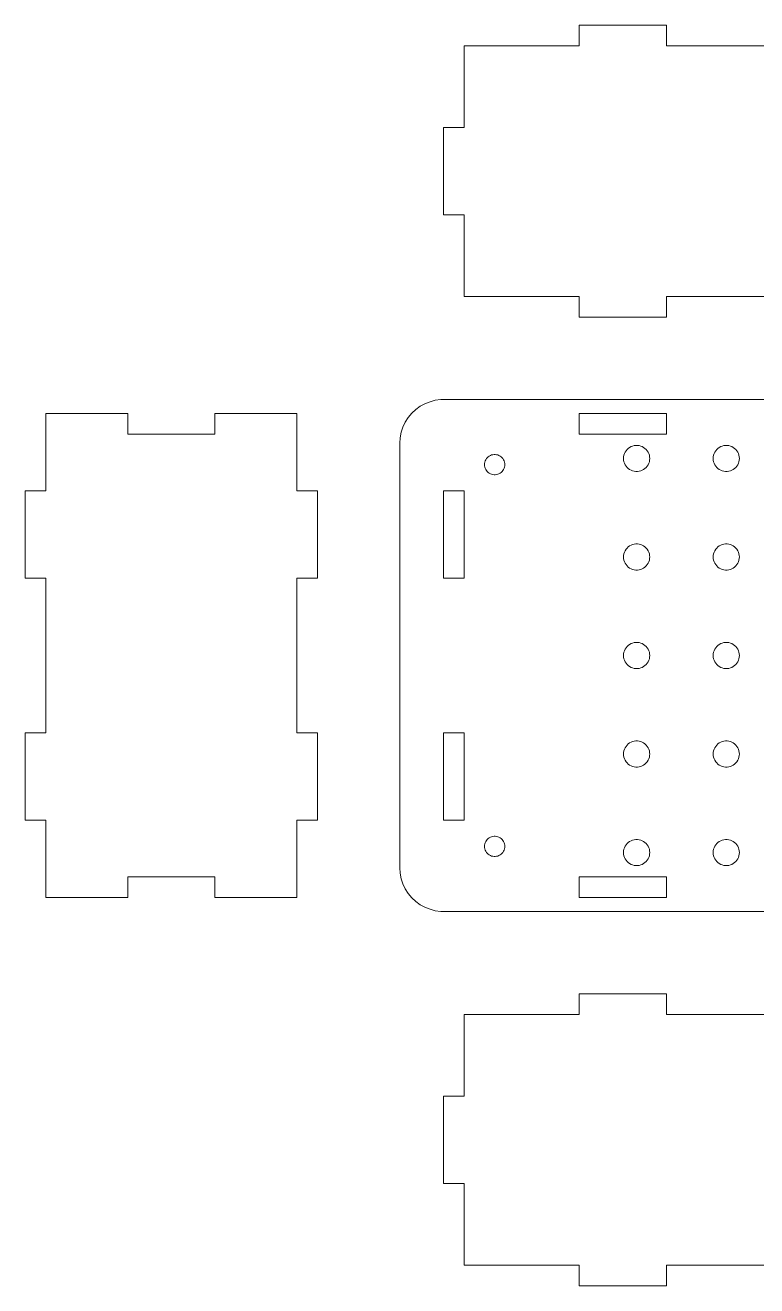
# Model space of a CAD drawing. Header units: inches. Extents: x -122 to 122, y -92 to 129.
# Drawn here: x -121.6 to -15.1, y -91.8 to 91.8 of the extents above; entities that cross this region are included whole.
import ezdxf

# ---------------------------------------------------------------- set-up
doc = ezdxf.new("R2010")
doc.units = ezdxf.units.IN
doc.layers.get('0').update_dxf_attribs({"linetype": 'CONTINUOUS', "lineweight": 0})

msp = doc.modelspace()

# ---------------------------------------------------------------- linework, layer by layer
for p, q in [((-40.985, 88.808), (-40.985, 91.808)), ((-40.985, 91.808), (-28.285, 91.808)), ((-28.285, 91.808), (-28.285, 88.808)), ((-57.725, 76.895), (-57.725, 88.808)), ((-57.725, 88.808), (-40.985, 88.808)), ((-28.285, 88.808), (-6.35, 88.808)), ((-60.725, 64.195), (-60.725, 76.895)), ((-60.725, 76.895), (-57.725, 76.895)), ((-57.725, 64.195), (-60.725, 64.195)), ((-57.725, 52.282), (-57.725, 64.195)), ((-40.985, 52.282), (-57.725, 52.282)), ((-40.985, 49.282), (-40.985, 52.282)), ((-6.35, 52.282), (-28.285, 52.282)), ((-28.285, 52.282), (-28.285, 49.282)), ((-28.285, 49.282), (-40.985, 49.282)), ((-63.429, 36.678), (-62.688, 36.972)), ((-62.688, 36.972), (-61.915, 37.17)), ((-61.915, 37.17), (-61.124, 37.27)), ((-61.124, 37.27), (-60.725, 37.27)), ((-60.725, 37.27), (-60.725, 37.282)), ((-60.725, 37.282), (60.725, 37.282)), ((-118.601, 23.975), (-118.601, 35.25)), ((-118.601, 35.25), (-106.688, 35.25)), ((-106.688, 35.25), (-106.688, 32.25)), ((-93.988, 32.25), (-93.988, 35.25)), ((-93.988, 35.25), (-82.075, 35.25)), ((-82.075, 35.25), (-82.075, 23.975)), ((-65.863, 34.665), (-65.354, 35.279)), ((-65.354, 35.279), (-64.773, 35.825)), ((-64.773, 35.825), (-64.128, 36.294)), ((-64.128, 36.294), (-63.429, 36.678)), ((-40.985, 32.25), (-40.985, 35.25)), ((-40.985, 35.25), (-28.285, 35.25)), ((-28.285, 35.25), (-28.285, 32.25)), ((-66.876, 32.512), (-66.629, 33.27)), ((-66.629, 33.27), (-66.29, 33.992)), ((-66.29, 33.992), (-65.863, 34.665)), ((-106.688, 32.25), (-93.988, 32.25)), ((-67.075, 30.932), (-67.025, 31.728)), ((-67.025, 31.728), (-66.876, 32.512)), ((-28.285, 32.25), (-40.985, 32.25)), ((-67.075, -30.932), (-67.075, 30.932)), ((-34.459, 29.176), (-34.385, 29.403)), ((-34.385, 29.403), (-34.283, 29.62)), ((-34.283, 29.62), (-34.155, 29.822)), ((-34.155, 29.822), (-34.002, 30.006)), ((-34.002, 30.006), (-33.828, 30.17)), ((-33.828, 30.17), (-33.634, 30.31)), ((-33.634, 30.31), (-33.425, 30.426)), ((-33.425, 30.426), (-33.202, 30.514)), ((-33.202, 30.514), (-32.971, 30.573)), ((-32.971, 30.573), (-32.733, 30.603)), ((-32.733, 30.603), (-32.494, 30.603)), ((-32.494, 30.603), (-32.257, 30.573)), ((-32.257, 30.573), (-32.025, 30.514)), ((-32.025, 30.514), (-31.802, 30.426)), ((-31.802, 30.426), (-31.593, 30.31)), ((-31.593, 30.31), (-31.399, 30.17)), ((-31.399, 30.17), (-31.225, 30.006)), ((-31.225, 30.006), (-31.072, 29.822)), ((-31.072, 29.822), (-30.944, 29.62)), ((-30.944, 29.62), (-30.842, 29.403)), ((-30.842, 29.403), (-30.768, 29.176)), ((-21.413, 29.176), (-21.339, 29.403)), ((-21.339, 29.403), (-21.238, 29.62)), ((-21.238, 29.62), (-21.109, 29.822)), ((-21.109, 29.822), (-20.957, 30.006)), ((-20.957, 30.006), (-20.782, 30.17)), ((-20.782, 30.17), (-20.589, 30.31)), ((-20.589, 30.31), (-20.379, 30.426)), ((-20.379, 30.426), (-20.157, 30.514)), ((-20.157, 30.514), (-19.925, 30.573)), ((-19.925, 30.573), (-19.688, 30.603)), ((-19.688, 30.603), (-19.449, 30.603)), ((-19.449, 30.603), (-19.211, 30.573)), ((-19.211, 30.573), (-18.979, 30.514)), ((-18.979, 30.514), (-18.757, 30.426)), ((-18.757, 30.426), (-18.547, 30.31)), ((-18.547, 30.31), (-18.354, 30.17)), ((-18.354, 30.17), (-18.179, 30.006)), ((-18.179, 30.006), (-18.027, 29.822)), ((-18.027, 29.822), (-17.899, 29.62)), ((-17.899, 29.62), (-17.797, 29.403)), ((-17.797, 29.403), (-17.723, 29.176)), ((-54.754, 27.805), (-54.742, 27.99)), ((-54.742, 27.621), (-54.754, 27.805)), ((-54.742, 27.99), (-54.707, 28.172)), ((-54.707, 27.439), (-54.742, 27.621)), ((-54.707, 28.172), (-54.65, 28.348)), ((-54.65, 28.348), (-54.571, 28.515)), ((-54.571, 28.515), (-54.472, 28.671)), ((-54.472, 28.671), (-54.354, 28.814)), ((-54.354, 28.814), (-54.219, 28.941)), ((-54.219, 28.941), (-54.07, 29.049)), ((-54.07, 29.049), (-53.908, 29.138)), ((-53.908, 29.138), (-53.736, 29.206)), ((-53.736, 29.206), (-53.556, 29.252)), ((-53.556, 29.252), (-53.373, 29.276)), ((-53.373, 29.276), (-53.188, 29.276)), ((-53.188, 29.276), (-53.004, 29.252)), ((-53.004, 29.252), (-52.825, 29.206)), ((-52.825, 29.206), (-52.653, 29.138)), ((-52.653, 29.138), (-52.491, 29.049)), ((-52.491, 29.049), (-52.341, 28.941)), ((-52.341, 28.941), (-52.206, 28.814)), ((-52.206, 28.814), (-52.088, 28.671)), ((-52.088, 28.671), (-51.989, 28.515)), ((-51.989, 28.515), (-51.911, 28.348)), ((-51.911, 28.348), (-51.853, 28.172)), ((-51.853, 28.172), (-51.819, 27.99)), ((-51.819, 27.621), (-51.853, 27.439)), ((-51.819, 27.99), (-51.807, 27.805)), ((-51.807, 27.805), (-51.819, 27.621)), ((-34.519, 28.702), (-34.504, 28.941)), ((-34.504, 28.463), (-34.519, 28.702)), ((-34.504, 28.941), (-34.459, 29.176)), ((-34.459, 28.228), (-34.504, 28.463)), ((-34.385, 28.001), (-34.459, 28.228)), ((-34.283, 27.784), (-34.385, 28.001)), ((-34.155, 27.582), (-34.283, 27.784)), ((-34.002, 27.398), (-34.155, 27.582)), ((-31.072, 27.582), (-31.225, 27.398)), ((-30.944, 27.784), (-31.072, 27.582)), ((-30.842, 28.001), (-30.944, 27.784)), ((-30.768, 28.228), (-30.842, 28.001)), ((-30.768, 29.176), (-30.724, 28.941)), ((-30.724, 28.463), (-30.768, 28.228)), ((-30.724, 28.941), (-30.709, 28.702)), ((-30.709, 28.702), (-30.724, 28.463)), ((-21.473, 28.702), (-21.458, 28.941)), ((-21.458, 28.463), (-21.473, 28.702)), ((-21.458, 28.941), (-21.413, 29.176)), ((-21.413, 28.228), (-21.458, 28.463)), ((-21.339, 28.001), (-21.413, 28.228)), ((-21.238, 27.784), (-21.339, 28.001)), ((-21.109, 27.582), (-21.238, 27.784)), ((-20.957, 27.398), (-21.109, 27.582)), ((-18.027, 27.582), (-18.179, 27.398)), ((-17.899, 27.784), (-18.027, 27.582)), ((-17.797, 28.001), (-17.899, 27.784)), ((-17.723, 28.228), (-17.797, 28.001)), ((-17.723, 29.176), (-17.678, 28.941)), ((-17.678, 28.463), (-17.723, 28.228)), ((-17.678, 28.941), (-17.663, 28.702)), ((-17.663, 28.702), (-17.678, 28.463)), ((-54.65, 27.263), (-54.707, 27.439)), ((-54.571, 27.096), (-54.65, 27.263)), ((-54.472, 26.939), (-54.571, 27.096)), ((-54.354, 26.797), (-54.472, 26.939)), ((-54.219, 26.67), (-54.354, 26.797)), ((-54.07, 26.562), (-54.219, 26.67)), ((-53.908, 26.472), (-54.07, 26.562)), ((-53.736, 26.404), (-53.908, 26.472)), ((-53.556, 26.358), (-53.736, 26.404)), ((-53.373, 26.335), (-53.556, 26.358)), ((-53.188, 26.335), (-53.373, 26.335)), ((-53.004, 26.358), (-53.188, 26.335)), ((-52.825, 26.404), (-53.004, 26.358)), ((-52.653, 26.472), (-52.825, 26.404)), ((-52.491, 26.562), (-52.653, 26.472)), ((-52.341, 26.67), (-52.491, 26.562)), ((-52.206, 26.797), (-52.341, 26.67)), ((-52.088, 26.939), (-52.206, 26.797)), ((-51.989, 27.096), (-52.088, 26.939)), ((-51.911, 27.263), (-51.989, 27.096)), ((-51.853, 27.439), (-51.911, 27.263)), ((-33.828, 27.234), (-34.002, 27.398)), ((-33.634, 27.094), (-33.828, 27.234)), ((-33.425, 26.978), (-33.634, 27.094)), ((-33.202, 26.89), (-33.425, 26.978)), ((-32.971, 26.831), (-33.202, 26.89)), ((-32.733, 26.801), (-32.971, 26.831)), ((-32.494, 26.801), (-32.733, 26.801)), ((-32.257, 26.831), (-32.494, 26.801)), ((-32.025, 26.89), (-32.257, 26.831)), ((-31.802, 26.978), (-32.025, 26.89)), ((-31.593, 27.094), (-31.802, 26.978)), ((-31.399, 27.234), (-31.593, 27.094)), ((-31.225, 27.398), (-31.399, 27.234)), ((-20.782, 27.234), (-20.957, 27.398)), ((-20.589, 27.094), (-20.782, 27.234)), ((-20.379, 26.978), (-20.589, 27.094)), ((-20.157, 26.89), (-20.379, 26.978)), ((-19.925, 26.831), (-20.157, 26.89)), ((-19.688, 26.801), (-19.925, 26.831)), ((-19.449, 26.801), (-19.688, 26.801)), ((-19.211, 26.831), (-19.449, 26.801)), ((-18.979, 26.89), (-19.211, 26.831)), ((-18.757, 26.978), (-18.979, 26.89)), ((-18.547, 27.094), (-18.757, 26.978)), ((-18.354, 27.234), (-18.547, 27.094)), ((-18.179, 27.398), (-18.354, 27.234)), ((-121.601, 11.275), (-121.601, 23.975)), ((-121.601, 23.975), (-118.601, 23.975)), ((-82.075, 23.975), (-79.075, 23.975)), ((-79.075, 23.975), (-79.075, 11.275)), ((-60.725, 11.275), (-60.725, 23.975)), ((-60.725, 23.975), (-57.725, 23.975)), ((-57.725, 23.975), (-57.725, 11.275)), ((-34.504, 14.59), (-34.459, 14.825)), ((-34.459, 14.825), (-34.385, 15.052)), ((-34.385, 15.052), (-34.283, 15.269)), ((-34.283, 15.269), (-34.155, 15.471)), ((-34.155, 15.471), (-34.002, 15.655)), ((-34.002, 15.655), (-33.828, 15.819)), ((-33.828, 15.819), (-33.634, 15.959)), ((-33.634, 15.959), (-33.425, 16.075)), ((-33.425, 16.075), (-33.202, 16.163)), ((-33.202, 16.163), (-32.971, 16.222)), ((-32.971, 16.222), (-32.733, 16.252)), ((-32.733, 16.252), (-32.494, 16.252)), ((-32.494, 16.252), (-32.257, 16.222)), ((-32.257, 16.222), (-32.025, 16.163)), ((-32.025, 16.163), (-31.802, 16.075)), ((-31.802, 16.075), (-31.593, 15.959)), ((-31.593, 15.959), (-31.399, 15.819)), ((-31.399, 15.819), (-31.225, 15.655)), ((-31.225, 15.655), (-31.072, 15.471)), ((-31.072, 15.471), (-30.944, 15.269)), ((-30.944, 15.269), (-30.842, 15.052)), ((-30.842, 15.052), (-30.768, 14.825)), ((-30.768, 14.825), (-30.724, 14.59)), ((-21.458, 14.59), (-21.413, 14.825)), ((-21.413, 14.825), (-21.339, 15.052)), ((-21.339, 15.052), (-21.238, 15.269)), ((-21.238, 15.269), (-21.109, 15.471)), ((-21.109, 15.471), (-20.957, 15.655)), ((-20.957, 15.655), (-20.782, 15.819)), ((-20.782, 15.819), (-20.589, 15.959)), ((-20.589, 15.959), (-20.379, 16.075)), ((-20.379, 16.075), (-20.157, 16.163)), ((-20.157, 16.163), (-19.925, 16.222)), ((-19.925, 16.222), (-19.688, 16.252)), ((-19.688, 16.252), (-19.449, 16.252)), ((-19.449, 16.252), (-19.211, 16.222)), ((-19.211, 16.222), (-18.979, 16.163)), ((-18.979, 16.163), (-18.757, 16.075)), ((-18.757, 16.075), (-18.547, 15.959)), ((-18.547, 15.959), (-18.354, 15.819)), ((-18.354, 15.819), (-18.179, 15.655)), ((-18.179, 15.655), (-18.027, 15.471)), ((-18.027, 15.471), (-17.899, 15.269)), ((-17.899, 15.269), (-17.797, 15.052)), ((-17.797, 15.052), (-17.723, 14.825)), ((-17.723, 14.825), (-17.678, 14.59)), ((-34.519, 14.351), (-34.504, 14.59)), ((-34.504, 14.112), (-34.519, 14.351)), ((-34.459, 13.877), (-34.504, 14.112)), ((-34.385, 13.65), (-34.459, 13.877)), ((-34.283, 13.433), (-34.385, 13.65)), ((-34.155, 13.231), (-34.283, 13.433)), ((-34.002, 13.047), (-34.155, 13.231)), ((-33.828, 12.883), (-34.002, 13.047)), ((-33.634, 12.743), (-33.828, 12.883)), ((-31.399, 12.883), (-31.593, 12.743)), ((-31.225, 13.047), (-31.399, 12.883)), ((-31.072, 13.231), (-31.225, 13.047)), ((-30.944, 13.433), (-31.072, 13.231)), ((-30.842, 13.65), (-30.944, 13.433)), ((-30.768, 13.877), (-30.842, 13.65)), ((-30.724, 14.112), (-30.768, 13.877)), ((-30.724, 14.59), (-30.709, 14.351)), ((-30.709, 14.351), (-30.724, 14.112)), ((-21.473, 14.351), (-21.458, 14.59)), ((-21.458, 14.112), (-21.473, 14.351)), ((-21.413, 13.877), (-21.458, 14.112)), ((-21.339, 13.65), (-21.413, 13.877)), ((-21.238, 13.433), (-21.339, 13.65)), ((-21.109, 13.231), (-21.238, 13.433)), ((-20.957, 13.047), (-21.109, 13.231)), ((-20.782, 12.883), (-20.957, 13.047)), ((-20.589, 12.743), (-20.782, 12.883)), ((-18.354, 12.883), (-18.547, 12.743)), ((-18.179, 13.047), (-18.354, 12.883)), ((-18.027, 13.231), (-18.179, 13.047)), ((-17.899, 13.433), (-18.027, 13.231)), ((-17.797, 13.65), (-17.899, 13.433)), ((-17.723, 13.877), (-17.797, 13.65)), ((-17.678, 14.112), (-17.723, 13.877)), ((-17.678, 14.59), (-17.663, 14.351)), ((-17.663, 14.351), (-17.678, 14.112)), ((-118.601, 11.275), (-121.601, 11.275)), ((-118.601, -11.275), (-118.601, 11.275)), ((-79.075, 11.275), (-82.075, 11.275)), ((-82.075, 11.275), (-82.075, -11.275)), ((-57.725, 11.275), (-60.725, 11.275)), ((-33.425, 12.627), (-33.634, 12.743)), ((-33.202, 12.539), (-33.425, 12.627)), ((-32.971, 12.48), (-33.202, 12.539)), ((-32.733, 12.45), (-32.971, 12.48)), ((-32.494, 12.45), (-32.733, 12.45)), ((-32.257, 12.48), (-32.494, 12.45)), ((-32.025, 12.539), (-32.257, 12.48)), ((-31.802, 12.627), (-32.025, 12.539)), ((-31.593, 12.743), (-31.802, 12.627)), ((-20.379, 12.627), (-20.589, 12.743)), ((-20.157, 12.539), (-20.379, 12.627)), ((-19.925, 12.48), (-20.157, 12.539)), ((-19.688, 12.45), (-19.925, 12.48)), ((-19.449, 12.45), (-19.688, 12.45)), ((-19.211, 12.48), (-19.449, 12.45)), ((-18.979, 12.539), (-19.211, 12.48)), ((-18.757, 12.627), (-18.979, 12.539)), ((-18.547, 12.743), (-18.757, 12.627)), ((-33.202, 1.812), (-32.971, 1.871)), ((-32.971, 1.871), (-32.733, 1.901)), ((-32.733, 1.901), (-32.494, 1.901)), ((-32.494, 1.901), (-32.257, 1.871)), ((-32.257, 1.871), (-32.025, 1.812)), ((-20.157, 1.812), (-19.925, 1.871)), ((-19.925, 1.871), (-19.688, 1.901)), ((-19.688, 1.901), (-19.449, 1.901)), ((-19.449, 1.901), (-19.211, 1.871)), ((-19.211, 1.871), (-18.979, 1.812)), ((-34.519, 0), (-34.504, 0.239)), ((-34.504, -0.239), (-34.519, 0)), ((-34.504, 0.239), (-34.459, 0.474)), ((-34.459, 0.474), (-34.385, 0.701)), ((-34.385, 0.701), (-34.283, 0.918)), ((-34.283, 0.918), (-34.155, 1.12)), ((-34.155, 1.12), (-34.002, 1.304)), ((-34.002, 1.304), (-33.828, 1.468)), ((-33.828, 1.468), (-33.634, 1.608)), ((-33.634, 1.608), (-33.425, 1.724)), ((-33.425, 1.724), (-33.202, 1.812)), ((-32.025, 1.812), (-31.802, 1.724)), ((-31.802, 1.724), (-31.593, 1.608)), ((-31.593, 1.608), (-31.399, 1.468)), ((-31.399, 1.468), (-31.225, 1.304)), ((-31.225, 1.304), (-31.072, 1.12)), ((-31.072, 1.12), (-30.944, 0.918)), ((-30.944, 0.918), (-30.842, 0.701)), ((-30.842, 0.701), (-30.768, 0.474)), ((-30.768, 0.474), (-30.724, 0.239)), ((-30.724, 0.239), (-30.709, 0)), ((-30.709, 0), (-30.724, -0.239)), ((-21.473, 0), (-21.458, 0.239)), ((-21.458, -0.239), (-21.473, 0)), ((-21.458, 0.239), (-21.413, 0.474)), ((-21.413, 0.474), (-21.339, 0.701)), ((-21.339, 0.701), (-21.238, 0.918)), ((-21.238, 0.918), (-21.109, 1.12)), ((-21.109, 1.12), (-20.957, 1.304)), ((-20.957, 1.304), (-20.782, 1.468)), ((-20.782, 1.468), (-20.589, 1.608)), ((-20.589, 1.608), (-20.379, 1.724)), ((-20.379, 1.724), (-20.157, 1.812)), ((-18.979, 1.812), (-18.757, 1.724)), ((-18.757, 1.724), (-18.547, 1.608)), ((-18.547, 1.608), (-18.354, 1.468)), ((-18.354, 1.468), (-18.179, 1.304)), ((-18.179, 1.304), (-18.027, 1.12)), ((-18.027, 1.12), (-17.899, 0.918)), ((-17.899, 0.918), (-17.797, 0.701)), ((-17.797, 0.701), (-17.723, 0.474)), ((-17.723, 0.474), (-17.678, 0.239)), ((-17.678, 0.239), (-17.663, 0)), ((-17.663, 0), (-17.678, -0.239)), ((-34.459, -0.474), (-34.504, -0.239)), ((-34.385, -0.701), (-34.459, -0.474)), ((-34.283, -0.918), (-34.385, -0.701)), ((-34.155, -1.12), (-34.283, -0.918)), ((-34.002, -1.304), (-34.155, -1.12)), ((-33.828, -1.468), (-34.002, -1.304)), ((-33.634, -1.608), (-33.828, -1.468)), ((-33.425, -1.724), (-33.634, -1.608)), ((-33.202, -1.812), (-33.425, -1.724)), ((-32.971, -1.871), (-33.202, -1.812)), ((-32.025, -1.812), (-32.257, -1.871)), ((-31.802, -1.724), (-32.025, -1.812)), ((-31.593, -1.608), (-31.802, -1.724)), ((-31.399, -1.468), (-31.593, -1.608)), ((-31.225, -1.304), (-31.399, -1.468)), ((-31.072, -1.12), (-31.225, -1.304)), ((-30.944, -0.918), (-31.072, -1.12)), ((-30.842, -0.701), (-30.944, -0.918)), ((-30.768, -0.474), (-30.842, -0.701)), ((-30.724, -0.239), (-30.768, -0.474)), ((-21.413, -0.474), (-21.458, -0.239)), ((-21.339, -0.701), (-21.413, -0.474)), ((-21.238, -0.918), (-21.339, -0.701)), ((-21.109, -1.12), (-21.238, -0.918)), ((-20.957, -1.304), (-21.109, -1.12)), ((-20.782, -1.468), (-20.957, -1.304)), ((-20.589, -1.608), (-20.782, -1.468)), ((-20.379, -1.724), (-20.589, -1.608)), ((-20.157, -1.812), (-20.379, -1.724)), ((-19.925, -1.871), (-20.157, -1.812)), ((-18.979, -1.812), (-19.211, -1.871)), ((-18.757, -1.724), (-18.979, -1.812)), ((-18.547, -1.608), (-18.757, -1.724)), ((-18.354, -1.468), (-18.547, -1.608)), ((-18.179, -1.304), (-18.354, -1.468)), ((-18.027, -1.12), (-18.179, -1.304)), ((-17.899, -0.918), (-18.027, -1.12)), ((-17.797, -0.701), (-17.899, -0.918)), ((-17.723, -0.474), (-17.797, -0.701)), ((-17.678, -0.239), (-17.723, -0.474)), ((-32.733, -1.901), (-32.971, -1.871)), ((-32.494, -1.901), (-32.733, -1.901)), ((-32.257, -1.871), (-32.494, -1.901)), ((-19.688, -1.901), (-19.925, -1.871)), ((-19.449, -1.901), (-19.688, -1.901)), ((-19.211, -1.871), (-19.449, -1.901)), ((-121.601, -23.975), (-121.601, -11.275)), ((-121.601, -11.275), (-118.601, -11.275)), ((-82.075, -11.275), (-79.075, -11.275)), ((-79.075, -11.275), (-79.075, -23.975)), ((-60.725, -23.975), (-60.725, -11.275)), ((-60.725, -11.275), (-57.725, -11.275)), ((-57.725, -11.275), (-57.725, -23.975)), ((-33.828, -12.883), (-33.634, -12.743)), ((-33.634, -12.743), (-33.425, -12.627)), ((-33.425, -12.627), (-33.202, -12.539)), ((-33.202, -12.539), (-32.971, -12.48)), ((-32.971, -12.48), (-32.733, -12.45)), ((-32.733, -12.45), (-32.494, -12.45)), ((-32.494, -12.45), (-32.257, -12.48)), ((-32.257, -12.48), (-32.025, -12.539)), ((-32.025, -12.539), (-31.802, -12.627)), ((-31.802, -12.627), (-31.593, -12.743)), ((-31.593, -12.743), (-31.399, -12.883)), ((-20.782, -12.883), (-20.589, -12.743)), ((-20.589, -12.743), (-20.379, -12.627)), ((-20.379, -12.627), (-20.157, -12.539)), ((-20.157, -12.539), (-19.925, -12.48)), ((-19.925, -12.48), (-19.688, -12.45)), ((-19.688, -12.45), (-19.449, -12.45)), ((-19.449, -12.45), (-19.211, -12.48)), ((-19.211, -12.48), (-18.979, -12.539)), ((-18.979, -12.539), (-18.757, -12.627)), ((-18.757, -12.627), (-18.547, -12.743)), ((-18.547, -12.743), (-18.354, -12.883)), ((-34.519, -14.351), (-34.504, -14.112)), ((-34.504, -14.59), (-34.519, -14.351)), ((-34.504, -14.112), (-34.459, -13.877)), ((-34.459, -14.825), (-34.504, -14.59)), ((-34.459, -13.877), (-34.385, -13.65)), ((-34.385, -13.65), (-34.283, -13.433)), ((-34.283, -13.433), (-34.155, -13.231)), ((-34.155, -13.231), (-34.002, -13.047)), ((-34.002, -13.047), (-33.828, -12.883)), ((-31.399, -12.883), (-31.225, -13.047)), ((-31.225, -13.047), (-31.072, -13.231)), ((-31.072, -13.231), (-30.944, -13.433)), ((-30.944, -13.433), (-30.842, -13.65)), ((-30.842, -13.65), (-30.768, -13.877)), ((-30.768, -13.877), (-30.724, -14.112)), ((-30.724, -14.59), (-30.768, -14.825)), ((-30.724, -14.112), (-30.709, -14.351)), ((-30.709, -14.351), (-30.724, -14.59)), ((-21.473, -14.351), (-21.458, -14.112)), ((-21.458, -14.59), (-21.473, -14.351)), ((-21.458, -14.112), (-21.413, -13.877)), ((-21.413, -14.825), (-21.458, -14.59)), ((-21.413, -13.877), (-21.339, -13.65)), ((-21.339, -13.65), (-21.238, -13.433)), ((-21.238, -13.433), (-21.109, -13.231)), ((-21.109, -13.231), (-20.957, -13.047)), ((-20.957, -13.047), (-20.782, -12.883)), ((-18.354, -12.883), (-18.179, -13.047)), ((-18.179, -13.047), (-18.027, -13.231)), ((-18.027, -13.231), (-17.899, -13.433)), ((-17.899, -13.433), (-17.797, -13.65)), ((-17.797, -13.65), (-17.723, -13.877)), ((-17.723, -13.877), (-17.678, -14.112)), ((-17.678, -14.59), (-17.723, -14.825)), ((-17.678, -14.112), (-17.663, -14.351)), ((-17.663, -14.351), (-17.678, -14.59)), ((-34.385, -15.052), (-34.459, -14.825)), ((-34.283, -15.269), (-34.385, -15.052)), ((-34.155, -15.471), (-34.283, -15.269)), ((-34.002, -15.655), (-34.155, -15.471)), ((-33.828, -15.819), (-34.002, -15.655)), ((-33.634, -15.959), (-33.828, -15.819)), ((-33.425, -16.075), (-33.634, -15.959)), ((-33.202, -16.163), (-33.425, -16.075)), ((-32.971, -16.222), (-33.202, -16.163)), ((-32.733, -16.252), (-32.971, -16.222)), ((-32.494, -16.252), (-32.733, -16.252)), ((-32.257, -16.222), (-32.494, -16.252)), ((-32.025, -16.163), (-32.257, -16.222)), ((-31.802, -16.075), (-32.025, -16.163)), ((-31.593, -15.959), (-31.802, -16.075)), ((-31.399, -15.819), (-31.593, -15.959)), ((-31.225, -15.655), (-31.399, -15.819)), ((-31.072, -15.471), (-31.225, -15.655)), ((-30.944, -15.269), (-31.072, -15.471)), ((-30.842, -15.052), (-30.944, -15.269)), ((-30.768, -14.825), (-30.842, -15.052)), ((-21.339, -15.052), (-21.413, -14.825)), ((-21.238, -15.269), (-21.339, -15.052)), ((-21.109, -15.471), (-21.238, -15.269)), ((-20.957, -15.655), (-21.109, -15.471)), ((-20.782, -15.819), (-20.957, -15.655)), ((-20.589, -15.959), (-20.782, -15.819)), ((-20.379, -16.075), (-20.589, -15.959)), ((-20.157, -16.163), (-20.379, -16.075)), ((-19.925, -16.222), (-20.157, -16.163)), ((-19.688, -16.252), (-19.925, -16.222)), ((-19.449, -16.252), (-19.688, -16.252)), ((-19.211, -16.222), (-19.449, -16.252)), ((-18.979, -16.163), (-19.211, -16.222)), ((-18.757, -16.075), (-18.979, -16.163)), ((-18.547, -15.959), (-18.757, -16.075)), ((-18.354, -15.819), (-18.547, -15.959)), ((-18.179, -15.655), (-18.354, -15.819)), ((-18.027, -15.471), (-18.179, -15.655)), ((-17.899, -15.269), (-18.027, -15.471)), ((-17.797, -15.052), (-17.899, -15.269)), ((-17.723, -14.825), (-17.797, -15.052)), ((-118.601, -23.975), (-121.601, -23.975)), ((-118.601, -35.25), (-118.601, -23.975)), ((-79.075, -23.975), (-82.075, -23.975)), ((-82.075, -23.975), (-82.075, -35.25)), ((-57.725, -23.975), (-60.725, -23.975)), ((-54.742, -27.621), (-54.707, -27.439)), ((-54.707, -27.439), (-54.65, -27.263)), ((-54.65, -27.263), (-54.571, -27.096)), ((-54.571, -27.096), (-54.472, -26.939)), ((-54.472, -26.939), (-54.354, -26.797)), ((-54.354, -26.797), (-54.219, -26.67)), ((-54.219, -26.67), (-54.07, -26.562)), ((-54.07, -26.562), (-53.908, -26.472)), ((-53.908, -26.472), (-53.736, -26.404)), ((-53.736, -26.404), (-53.556, -26.358)), ((-53.556, -26.358), (-53.373, -26.335)), ((-53.373, -26.335), (-53.188, -26.335)), ((-53.188, -26.335), (-53.004, -26.358)), ((-53.004, -26.358), (-52.825, -26.404)), ((-52.825, -26.404), (-52.653, -26.472)), ((-52.653, -26.472), (-52.491, -26.562)), ((-52.491, -26.562), (-52.341, -26.67)), ((-52.341, -26.67), (-52.206, -26.797)), ((-52.206, -26.797), (-52.088, -26.939)), ((-52.088, -26.939), (-51.989, -27.096)), ((-51.989, -27.096), (-51.911, -27.263)), ((-51.911, -27.263), (-51.853, -27.439)), ((-51.853, -27.439), (-51.819, -27.621)), ((-34.155, -27.582), (-34.002, -27.398)), ((-34.002, -27.398), (-33.828, -27.234)), ((-33.828, -27.234), (-33.634, -27.094)), ((-33.634, -27.094), (-33.425, -26.978)), ((-33.425, -26.978), (-33.202, -26.89)), ((-33.202, -26.89), (-32.971, -26.831)), ((-32.971, -26.831), (-32.733, -26.801)), ((-32.733, -26.801), (-32.494, -26.801)), ((-32.494, -26.801), (-32.257, -26.831)), ((-32.257, -26.831), (-32.025, -26.89)), ((-32.025, -26.89), (-31.802, -26.978)), ((-31.802, -26.978), (-31.593, -27.094)), ((-31.593, -27.094), (-31.399, -27.234)), ((-31.399, -27.234), (-31.225, -27.398)), ((-31.225, -27.398), (-31.072, -27.582)), ((-21.109, -27.582), (-20.957, -27.398)), ((-20.957, -27.398), (-20.782, -27.234)), ((-20.782, -27.234), (-20.589, -27.094)), ((-20.589, -27.094), (-20.379, -26.978)), ((-20.379, -26.978), (-20.157, -26.89)), ((-20.157, -26.89), (-19.925, -26.831)), ((-19.925, -26.831), (-19.688, -26.801)), ((-19.688, -26.801), (-19.449, -26.801)), ((-19.449, -26.801), (-19.211, -26.831)), ((-19.211, -26.831), (-18.979, -26.89)), ((-18.979, -26.89), (-18.757, -26.978)), ((-18.757, -26.978), (-18.547, -27.094)), ((-18.547, -27.094), (-18.354, -27.234)), ((-18.354, -27.234), (-18.179, -27.398)), ((-18.179, -27.398), (-18.027, -27.582)), ((-54.754, -27.805), (-54.742, -27.621)), ((-54.742, -27.99), (-54.754, -27.805)), ((-54.707, -28.172), (-54.742, -27.99)), ((-54.65, -28.348), (-54.707, -28.172)), ((-54.571, -28.515), (-54.65, -28.348)), ((-54.472, -28.671), (-54.571, -28.515)), ((-54.354, -28.814), (-54.472, -28.671)), ((-54.219, -28.941), (-54.354, -28.814)), ((-54.07, -29.049), (-54.219, -28.941)), ((-53.908, -29.138), (-54.07, -29.049)), ((-53.736, -29.206), (-53.908, -29.138)), ((-53.556, -29.252), (-53.736, -29.206)), ((-53.373, -29.276), (-53.556, -29.252)), ((-53.188, -29.276), (-53.373, -29.276)), ((-53.004, -29.252), (-53.188, -29.276)), ((-52.825, -29.206), (-53.004, -29.252)), ((-52.653, -29.138), (-52.825, -29.206)), ((-52.491, -29.049), (-52.653, -29.138)), ((-52.341, -28.941), (-52.491, -29.049)), ((-52.206, -28.814), (-52.341, -28.941)), ((-52.088, -28.671), (-52.206, -28.814)), ((-51.989, -28.515), (-52.088, -28.671)), ((-51.911, -28.348), (-51.989, -28.515)), ((-51.853, -28.172), (-51.911, -28.348)), ((-51.819, -27.99), (-51.853, -28.172)), ((-51.819, -27.621), (-51.807, -27.805)), ((-51.807, -27.805), (-51.819, -27.99)), ((-34.519, -28.702), (-34.504, -28.463)), ((-34.504, -28.941), (-34.519, -28.702)), ((-34.504, -28.463), (-34.459, -28.228)), ((-34.459, -29.176), (-34.504, -28.941)), ((-34.459, -28.228), (-34.385, -28.001)), ((-34.385, -29.403), (-34.459, -29.176)), ((-34.385, -28.001), (-34.283, -27.784)), ((-34.283, -27.784), (-34.155, -27.582)), ((-31.072, -27.582), (-30.944, -27.784)), ((-30.944, -27.784), (-30.842, -28.001)), ((-30.842, -28.001), (-30.768, -28.228)), ((-30.768, -29.176), (-30.842, -29.403)), ((-30.768, -28.228), (-30.724, -28.463)), ((-30.724, -28.941), (-30.768, -29.176)), ((-30.724, -28.463), (-30.709, -28.702)), ((-30.709, -28.702), (-30.724, -28.941)), ((-21.473, -28.702), (-21.458, -28.463)), ((-21.458, -28.941), (-21.473, -28.702)), ((-21.458, -28.463), (-21.413, -28.228)), ((-21.413, -29.176), (-21.458, -28.941)), ((-21.413, -28.228), (-21.339, -28.001)), ((-21.339, -29.403), (-21.413, -29.176)), ((-21.339, -28.001), (-21.238, -27.784)), ((-21.238, -27.784), (-21.109, -27.582)), ((-18.027, -27.582), (-17.899, -27.784)), ((-17.899, -27.784), (-17.797, -28.001)), ((-17.797, -28.001), (-17.723, -28.228)), ((-17.723, -29.176), (-17.797, -29.403)), ((-17.723, -28.228), (-17.678, -28.463)), ((-17.678, -28.941), (-17.723, -29.176)), ((-17.678, -28.463), (-17.663, -28.702)), ((-17.663, -28.702), (-17.678, -28.941)), ((-67.025, -31.728), (-67.075, -30.932)), ((-34.283, -29.62), (-34.385, -29.403)), ((-34.155, -29.822), (-34.283, -29.62)), ((-34.002, -30.006), (-34.155, -29.822)), ((-33.828, -30.17), (-34.002, -30.006)), ((-33.634, -30.31), (-33.828, -30.17)), ((-33.425, -30.426), (-33.634, -30.31)), ((-33.202, -30.514), (-33.425, -30.426)), ((-32.971, -30.573), (-33.202, -30.514)), ((-32.733, -30.603), (-32.971, -30.573)), ((-32.494, -30.603), (-32.733, -30.603)), ((-32.257, -30.573), (-32.494, -30.603)), ((-32.025, -30.514), (-32.257, -30.573)), ((-31.802, -30.426), (-32.025, -30.514)), ((-31.593, -30.31), (-31.802, -30.426)), ((-31.399, -30.17), (-31.593, -30.31)), ((-31.225, -30.006), (-31.399, -30.17)), ((-31.072, -29.822), (-31.225, -30.006)), ((-30.944, -29.62), (-31.072, -29.822)), ((-30.842, -29.403), (-30.944, -29.62)), ((-21.238, -29.62), (-21.339, -29.403)), ((-21.109, -29.822), (-21.238, -29.62)), ((-20.957, -30.006), (-21.109, -29.822)), ((-20.782, -30.17), (-20.957, -30.006)), ((-20.589, -30.31), (-20.782, -30.17)), ((-20.379, -30.426), (-20.589, -30.31)), ((-20.157, -30.514), (-20.379, -30.426)), ((-19.925, -30.573), (-20.157, -30.514)), ((-19.688, -30.603), (-19.925, -30.573)), ((-19.449, -30.603), (-19.688, -30.603)), ((-19.211, -30.573), (-19.449, -30.603)), ((-18.979, -30.514), (-19.211, -30.573)), ((-18.757, -30.426), (-18.979, -30.514)), ((-18.547, -30.31), (-18.757, -30.426)), ((-18.354, -30.17), (-18.547, -30.31)), ((-18.179, -30.006), (-18.354, -30.17)), ((-18.027, -29.822), (-18.179, -30.006)), ((-17.899, -29.62), (-18.027, -29.822)), ((-17.797, -29.403), (-17.899, -29.62)), ((-93.988, -32.25), (-106.688, -32.25)), ((-106.688, -32.25), (-106.688, -35.25)), ((-93.988, -35.25), (-93.988, -32.25)), ((-66.876, -32.512), (-67.025, -31.728)), ((-66.629, -33.27), (-66.876, -32.512)), ((-40.985, -35.25), (-40.985, -32.25)), ((-40.985, -32.25), (-28.285, -32.25)), ((-28.285, -32.25), (-28.285, -35.25)), ((-66.29, -33.992), (-66.629, -33.27)), ((-65.863, -34.665), (-66.29, -33.992)), ((-65.354, -35.279), (-65.863, -34.665)), ((-106.688, -35.25), (-118.601, -35.25)), ((-82.075, -35.25), (-93.988, -35.25)), ((-64.773, -35.825), (-65.354, -35.279)), ((-64.128, -36.294), (-64.773, -35.825)), ((-63.429, -36.678), (-64.128, -36.294)), ((-62.688, -36.972), (-63.429, -36.678)), ((-28.285, -35.25), (-40.985, -35.25)), ((-61.915, -37.17), (-62.688, -36.972)), ((-61.124, -37.27), (-61.915, -37.17)), ((-60.725, -37.27), (-61.124, -37.27)), ((-60.725, -37.282), (-60.725, -37.27)), ((60.725, -37.282), (-60.725, -37.282)), ((-40.985, -52.282), (-40.985, -49.282)), ((-40.985, -49.282), (-28.285, -49.282)), ((-28.285, -49.282), (-28.285, -52.282)), ((-57.725, -64.195), (-57.725, -52.282)), ((-57.725, -52.282), (-40.985, -52.282)), ((-28.285, -52.282), (-6.35, -52.282)), ((-60.725, -76.895), (-60.725, -64.195)), ((-60.725, -64.195), (-57.725, -64.195)), ((-57.725, -76.895), (-60.725, -76.895)), ((-57.725, -88.808), (-57.725, -76.895)), ((-40.985, -88.808), (-57.725, -88.808)), ((-40.985, -91.808), (-40.985, -88.808)), ((-6.35, -88.808), (-28.285, -88.808)), ((-28.285, -88.808), (-28.285, -91.808)), ((-28.285, -91.808), (-40.985, -91.808))]:
    msp.add_line(p, q)

doc.saveas('drawing.dxf')
